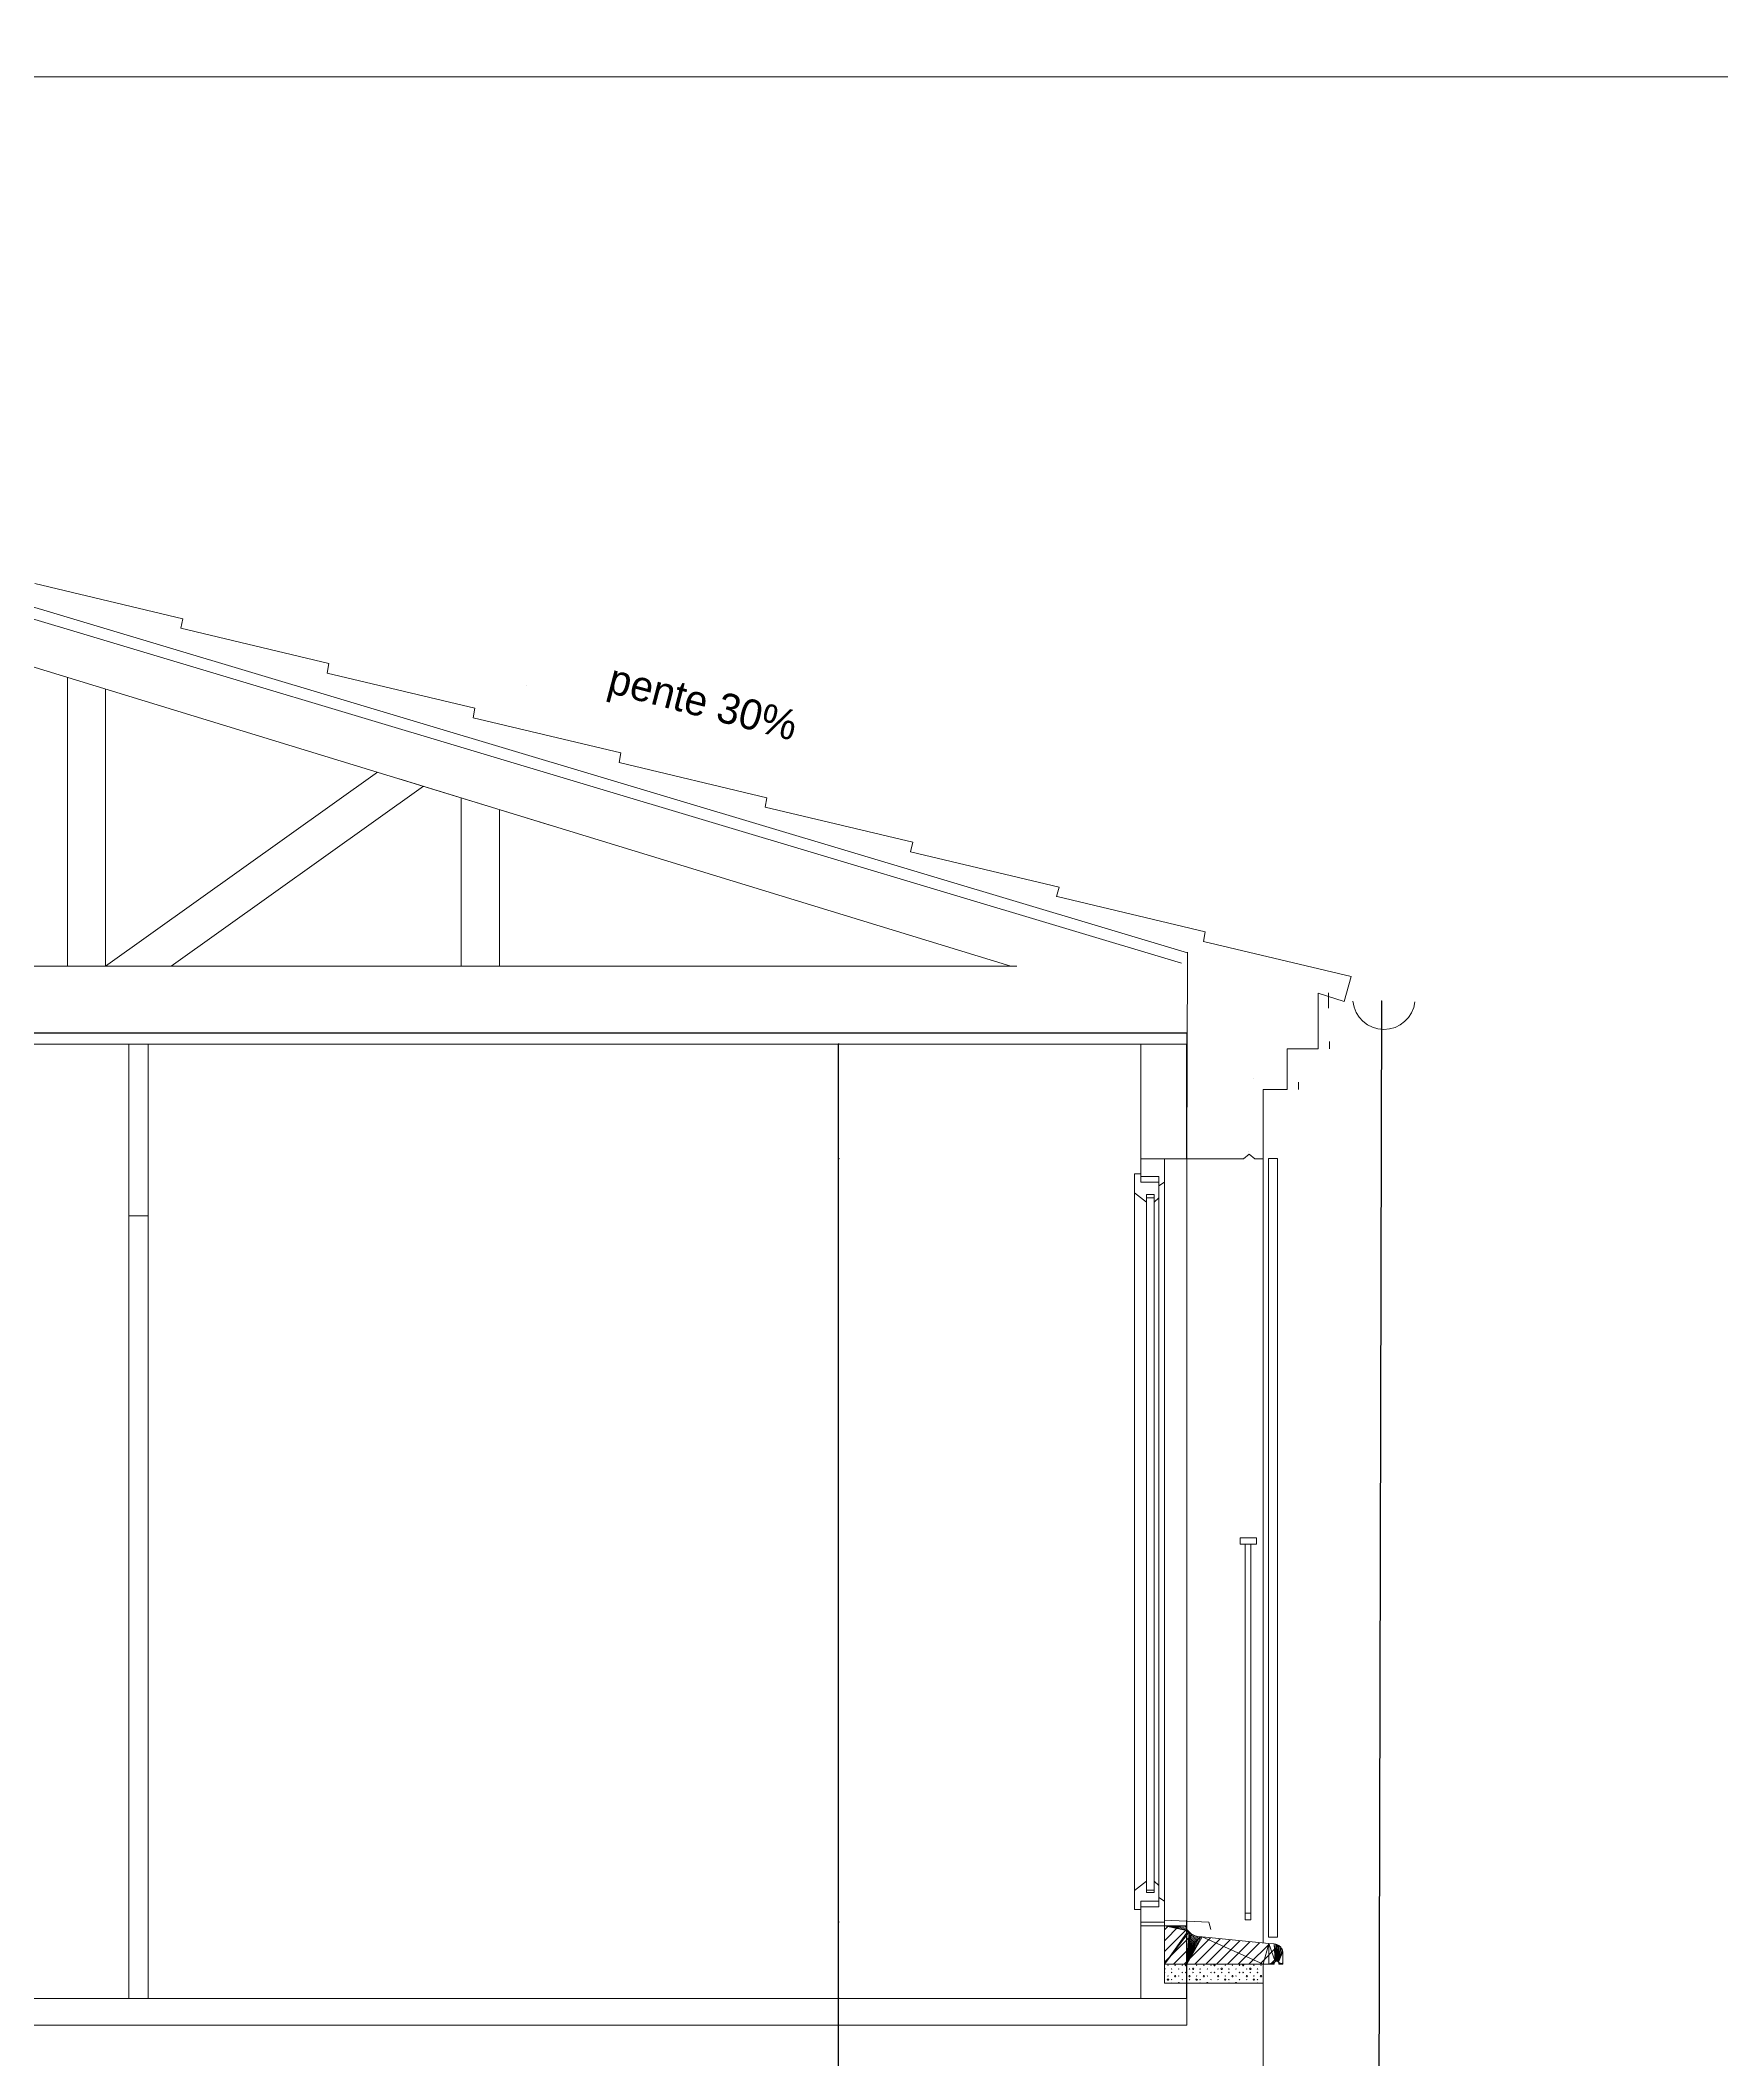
# Model space of a CAD drawing. Header units: metres. Extents: x -12536 to 12621, y -17191 to 9596.
# Drawn here: x -8721 to -8280, y 5838 to 6367 of the extents above; entities that cross this region are included whole.
import ezdxf
from ezdxf.enums import TextEntityAlignment as Align

# ---------------------------------------------------------------- set-up
doc = ezdxf.new("R2010")
doc.units = ezdxf.units.M
doc.header["$MEASUREMENT"] = 0
doc.header["$PDMODE"] = 2
doc.header["$PDSIZE"] = 0.25
for name, color, linetype in [('Calque commun', 7, 'Continuous'), ('Cotations', 7, 'Continuous'), ('Layer4', 7, 'Continuous')]:
    doc.layers.add(name, color=color, linetype=linetype)
doc.styles.add('Arial3', font='arial.ttf', dxfattribs={"height": 0.1})
doc.styles.add('Arial6', font='arial.ttf', dxfattribs={"height": 0.1})
doc.styles.add('Century Gothic22', font='GOTHIC.TTF', dxfattribs={"height": 0.079})
doc.dimstyles.new('DIM18', dxfattribs={"dimtxt": 0.1, "dimasz": 0.025, "dimexe": 0.1, "dimexo": 0, "dimgap": 5e-05, "dimtad": 1, "dimzin": 1, "dimdsep": 46, "dimtxsty": 'Arial3', "dimblk": 'ORIGIN', "dimcen": 0.09, "dimdle": 0.1, "dimadec": 0, "dimazin": 0, "dimtfac": 1, "dimtdec": 4, "dimtix": 1, "dimtofl": 0, "dimtmove": 0, "dimatfit": 3, "dimfxl": 0.1, "dimfxlon": 1, "dimfrac": 2, "dimtolj": 1, "dimtzin": 0, "dimarcsym": 2})
doc.dimstyles.new('DIM20', dxfattribs={"dimtxt": 0.1, "dimasz": 0.025, "dimexe": 0.1, "dimexo": 0, "dimgap": 5e-05, "dimtad": 1, "dimzin": 1, "dimdsep": 46, "dimtxsty": 'Arial6', "dimblk": 'ORIGIN', "dimcen": 0.09, "dimdle": 0.1, "dimadec": 0, "dimazin": 0, "dimtfac": 1, "dimtdec": 4, "dimtix": 1, "dimtofl": 0, "dimtmove": 0, "dimatfit": 3, "dimfxl": 0.1, "dimfxlon": 1, "dimfrac": 2, "dimtolj": 1, "dimtzin": 0, "dimarcsym": 2})

# ---------------------------------------------------------------- blocks, each defined once
blk = doc.blocks.new('_ORIGIN')
at = {"color": 0, "linetype": 'ByBlock', "lineweight": -2}
blk.add_line((0, 0), (-1, 0), dxfattribs=at)
blk.add_circle((0, 0), 0.5, dxfattribs=at)
blk = doc.blocks.new('*D461')
at = {"layer": 'Cotations', "color": 0, "linetype": 'ByBlock', "lineweight": -2, "transparency": 16777216}
for p, q in [((-8511.45, 5874.17), (-8511.65, 5874.17)), ((-8511.55, 5854.2), (-8511.55, 5874.15)), ((-8511.45, 5854.17), (-8511.65, 5854.17))]:
    blk.add_line(p, q, dxfattribs=at)
at = {"layer": 'Defpoints', "color": 0, "linetype": 'Continuous', "transparency": 16777216}
for p in [(-8511.55, 5874.17), (-8497.57, 5874.17), (-8497.57, 5854.17)]:
    blk.add_point(p, dxfattribs=at)
at = {"layer": 'Cotations', "color": 0, "linetype": 'Continuous', "lineweight": -2, "transparency": 16777216, "xscale": 0.02500000037252903, "yscale": 0.02500000037252903, "zscale": 0.02500000037252903}
for p, rotation in [((-8511.55, 5874.17), 90), ((-8511.55, 5854.17), 270)]:
    blk.add_blockref('_ORIGIN', p, dxfattribs=dict(at, rotation=rotation))
at = {"layer": 'Cotations', "color": 7, "linetype": 'Continuous', "lineweight": 5, "transparency": 16777216, "insert": (-8511.55, 5864.17), "char_height": 0.1, "attachment_point": 8, "rotation": 90, "line_spacing_factor": 0.776067, "style": 'Arial3'}
blk.add_mtext('\\A1;20.00', dxfattribs=at)
blk = doc.blocks.new('*D462')
at = {"layer": 'Cotations', "color": 0, "linetype": 'ByBlock', "lineweight": -2, "transparency": 16777216}
for p, q in [((-8511.45, 6074.17), (-8511.65, 6074.17)), ((-8511.55, 5874.2), (-8511.55, 6074.15)), ((-8511.45, 5874.17), (-8511.65, 5874.17))]:
    blk.add_line(p, q, dxfattribs=at)
at = {"layer": 'Defpoints', "color": 0, "linetype": 'Continuous', "transparency": 16777216}
for p in [(-8511.55, 6074.17), (-8497.57, 6074.17), (-8497.57, 5874.17)]:
    blk.add_point(p, dxfattribs=at)
at = {"layer": 'Cotations', "color": 0, "linetype": 'Continuous', "lineweight": -2, "transparency": 16777216, "xscale": 0.02500000037252903, "yscale": 0.02500000037252903, "zscale": 0.02500000037252903}
for p, rotation in [((-8511.55, 6074.17), 90), ((-8511.55, 5874.17), 270)]:
    blk.add_blockref('_ORIGIN', p, dxfattribs=dict(at, rotation=rotation))
at = {"layer": 'Cotations', "color": 7, "linetype": 'Continuous', "lineweight": 5, "transparency": 16777216, "insert": (-8511.55, 5974.17), "char_height": 0.1, "attachment_point": 8, "rotation": 90, "line_spacing_factor": 0.776067, "style": 'Arial3'}
blk.add_mtext('\\A1;200.00', dxfattribs=at)
blk = doc.blocks.new('*D463')
at = {"layer": 'Cotations', "color": 0, "linetype": 'ByBlock', "lineweight": -2, "transparency": 16777216}
for p, q in [((-8511.45, 6104.17), (-8511.65, 6104.17)), ((-8511.55, 6074.2), (-8511.55, 6104.15)), ((-8511.45, 6074.17), (-8511.65, 6074.17))]:
    blk.add_line(p, q, dxfattribs=at)
at = {"layer": 'Defpoints', "color": 0, "linetype": 'Continuous', "transparency": 16777216}
for p in [(-8511.55, 6104.17), (-8497.57, 6104.17), (-8497.57, 6074.17)]:
    blk.add_point(p, dxfattribs=at)
at = {"layer": 'Cotations', "color": 0, "linetype": 'Continuous', "lineweight": -2, "transparency": 16777216, "xscale": 0.02500000037252903, "yscale": 0.02500000037252903, "zscale": 0.02500000037252903}
for p, rotation in [((-8511.55, 6104.17), 90), ((-8511.55, 6074.17), 270)]:
    blk.add_blockref('_ORIGIN', p, dxfattribs=dict(at, rotation=rotation))
at = {"layer": 'Cotations', "color": 7, "linetype": 'Continuous', "lineweight": 5, "transparency": 16777216, "insert": (-8511.55, 6089.17), "char_height": 0.1, "attachment_point": 8, "rotation": 90, "line_spacing_factor": 0.776067, "style": 'Arial3'}
blk.add_mtext('\\A1;30.00', dxfattribs=at)
blk = doc.blocks.new('*D467')
at = {"layer": 'Cotations', "color": 0, "linetype": 'ByBlock', "lineweight": -2, "transparency": 16777216}
for p, q in [((-8511.55, 5854.17), (-8511.65, 5854.17)), ((-8511.55, 5824.2), (-8511.55, 5854.15)), ((-8511.55, 5824.17), (-8511.65, 5824.17))]:
    blk.add_line(p, q, dxfattribs=at)
at = {"layer": 'Defpoints', "color": 0, "linetype": 'Continuous', "transparency": 16777216}
for p in [(-8511.55, 5854.17), (-8511.55, 5854.17), (-8511.55, 5824.17)]:
    blk.add_point(p, dxfattribs=at)
at = {"layer": 'Cotations', "color": 0, "linetype": 'Continuous', "lineweight": -2, "transparency": 16777216, "xscale": 0.02500000037252903, "yscale": 0.02500000037252903, "zscale": 0.02500000037252903}
for p, rotation in [((-8511.55, 5854.17), 90), ((-8511.55, 5824.17), 270)]:
    blk.add_blockref('_ORIGIN', p, dxfattribs=dict(at, rotation=rotation))
at = {"layer": 'Cotations', "color": 7, "linetype": 'Continuous', "lineweight": 5, "transparency": 16777216, "insert": (-8511.55, 5839.17), "char_height": 0.1, "attachment_point": 8, "rotation": 90, "line_spacing_factor": 0.776067, "style": 'Arial3'}
blk.add_mtext('\\A1;30.00', dxfattribs=at)
blk = doc.blocks.new('*D485')
at = {"layer": 'Cotations', "color": 0, "linetype": 'ByBlock', "lineweight": -2, "transparency": 16777216}
for p, q in [((-8369.34, 6115.53), (-8370.65, 5573.2)), ((-8369.35, 6115.55), (-8369.24, 6115.55)), ((-8370.66, 5573.17), (-8370.55, 5573.17))]:
    blk.add_line(p, q, dxfattribs=at)
at = {"layer": 'Defpoints', "color": 0, "linetype": 'Continuous', "transparency": 16777216}
for p in [(-8369.35, 6115.55), (-8370.66, 5573.17), (-8370.65, 5573.17)]:
    blk.add_point(p, dxfattribs=at)
at = {"layer": 'Cotations', "color": 0, "linetype": 'Continuous', "lineweight": -2, "transparency": 16777216, "xscale": 0.02500000037252903, "yscale": 0.02500000037252903, "zscale": 0.02500000037252903}
for p, rotation in [((-8369.34, 6115.55), 89.86153779623815), ((-8370.65, 5573.17), 269.8615377962382)]:
    blk.add_blockref('_ORIGIN', p, dxfattribs=dict(at, rotation=rotation))
at = {"layer": 'Cotations', "color": 7, "linetype": 'Continuous', "lineweight": 5, "transparency": 16777216, "insert": (-8370, 5844.36), "char_height": 0.1, "attachment_point": 8, "rotation": 89.8615, "line_spacing_factor": 0.776067, "style": 'Arial6'}
blk.add_mtext('\\A1;542.38', dxfattribs=at)
blk = doc.blocks.new('hatch2')
at = {"layer": 'Calque commun', "color": 7, "linetype": 'Continuous', "lineweight": 5}
for p, q in [((40.9032, -33.5221), (40.8929, -33.5324)), ((40.9314, -33.5221), (40.8929, -33.5607)), ((40.9515, -33.5304), (40.8929, -33.589)), ((40.9659, -33.5443), (40.8929, -33.6173)), ((40.9875, -33.551), (40.9163, -33.6221)), ((41.0135, -33.5532), (40.9446, -33.6221)), ((41.0392, -33.5557), (40.9729, -33.6221)), ((41.065, -33.5583), (41.0012, -33.6221)), ((41.0907, -33.5609), (41.0294, -33.6221)), ((41.1164, -33.5634), (41.0577, -33.6221)), ((41.1421, -33.566), (41.086, -33.6221)), ((41.1679, -33.5685), (41.1143, -33.6221)), ((41.1918, -33.5728), (41.1426, -33.6221)), ((41.2029, -33.5901), (41.1709, -33.6221)), ((41.2029, -33.6184), (41.1991, -33.6221))]:
    blk.add_line(p, q, dxfattribs=at)
at = {"layer": 'Calque commun', "color": 7, "linetype": 'Continuous', "lineweight": 20}
mesh = blk.add_polyface(dxfattribs=at)
corners = [(41.1945, -33.5747), (41.1928, -33.5734), (41.1861, -33.6145), (41.1833, -33.6156), (41.1847, -33.6149), (41.1808, -33.5693), (40.8929, -33.6221), (40.9514, -33.6221), (40.9574, -33.5377), (41.1851, -33.57), (41.1871, -33.5706), (41.2029, -33.5892), (41.189, -33.6149), (41.1904, -33.6156), (40.9602, -33.5403), (41.191, -33.5723), (41.1891, -33.5714), (41.1876, -33.6145), (40.9917, -33.551), (40.9879, -33.551), (40.9804, -33.5501), (40.9768, -33.5491), (41.1807, -33.6206), (41.1808, -33.6192), (41.1664, -33.6221), (41.193, -33.6206), (41.1928, -33.6221), (41.2029, -33.6221), (41.1664, -33.5684), (41.1976, -33.5777), (41.1961, -33.5762), (41.2, -33.5812), (41.1989, -33.5794), (41.1814, -33.6178), (40.9549, -33.535), (40.9732, -33.5479), (40.9697, -33.5464), (40.8929, -33.5221), (40.9504, -33.5289), (40.9486, -33.5256), (40.9664, -33.5446), (40.9632, -33.5426), (40.9525, -33.532), (41.2018, -33.5851), (41.201, -33.5831), (41.1514, -33.6221), (41.1915, -33.6166), (40.9471, -33.5221), (41.1923, -33.6178), (41.1808, -33.6221), (41.1928, -33.6192), (41.2024, -33.5871), (41.1822, -33.6166), (40.9841, -33.5507), (41.183, -33.5696)]
mesh.append_faces([[corners[k] for k in face] for face in [(0, 29, 30), (31, 43, 44), (5, 9, 54)]], dxfattribs={"vtx0": -1, "color": 7})
mesh.append_faces([[corners[k] for k in face] for face in [(9, 4, 10), (6, 34, 37), (29, 2, 32), (15, 4, 1), (11, 46, 27), (3, 24, 52), (28, 3, 5)]], dxfattribs={"vtx0": -1, "vtx1": -1, "color": 7})
mesh.append_faces([[corners[k] for k in face] for face in [(28, 24, 3), (5, 4, 9), (0, 2, 29), (31, 2, 43), (15, 10, 4)]], dxfattribs={"vtx0": -1, "vtx1": -1, "vtx2": -1, "color": 7})
mesh.append_faces([[corners[k] for k in face] for face in [(11, 12, 13), (6, 8, 34), (37, 38, 39), (11, 13, 46), (24, 33, 52), (28, 45, 24), (18, 7, 45)]], dxfattribs={"vtx0": -1, "vtx2": -1, "color": 7})
mesh.append_faces([[corners[k] for k in face] for face in [(0, 1, 2), (3, 4, 5), (6, 7, 8), (14, 8, 7), (2, 17, 11), (18, 19, 7), (20, 21, 7), (22, 23, 24), (31, 32, 2), (23, 33, 24), (35, 36, 7), (40, 41, 7), (42, 38, 37), (28, 18, 45), (46, 48, 27), (17, 12, 11), (50, 25, 27), (11, 51, 2), (51, 43, 2), (36, 40, 7), (34, 42, 37), (19, 53, 7), (4, 2, 1), (53, 20, 7), (21, 35, 7), (41, 14, 7), (48, 50, 27)]], dxfattribs={"vtx1": -1, "vtx2": -1, "color": 7})
mesh.append_faces([[corners[k] for k in face] for face in [(15, 16, 10), (25, 26, 27), (39, 47, 37), (24, 49, 22)]], dxfattribs={"vtx2": -1, "color": 7})
blk = doc.blocks.new('Block57874')
at = {"layer": 'Calque commun', "color": 7, "linetype": 'Continuous', "lineweight": 5}
for p, q in [((40.8938, -33.633), (40.8929, -33.633)), ((40.8929, -33.6362), (40.8938, -33.6362)), ((40.8947, -33.6346), (40.8938, -33.633)), ((40.8938, -33.6362), (40.8947, -33.6346)), ((40.9016, -33.6252), (40.9022, -33.6246)), ((40.9022, -33.6259), (40.9016, -33.6252)), ((40.9022, -33.6246), (40.9029, -33.6252)), ((40.9029, -33.6252), (40.9022, -33.6259)), ((40.911, -33.6346), (40.9116, -33.634)), ((40.9116, -33.6352), (40.911, -33.6346)), ((40.9116, -33.634), (40.9122, -33.6346)), ((40.9122, -33.6346), (40.9116, -33.6352)), ((40.9204, -33.6252), (40.921, -33.6246)), ((40.921, -33.6259), (40.9204, -33.6252)), ((40.921, -33.6246), (40.9216, -33.6252)), ((40.9216, -33.6252), (40.921, -33.6259)), ((40.9297, -33.6346), (40.9304, -33.634)), ((40.9304, -33.6352), (40.9297, -33.6346)), ((40.9304, -33.634), (40.931, -33.6346)), ((40.931, -33.6346), (40.9304, -33.6352)), ((40.9391, -33.6252), (40.9397, -33.6246)), ((40.9397, -33.6259), (40.9391, -33.6252)), ((40.9397, -33.6246), (40.9404, -33.6252)), ((40.9404, -33.6252), (40.9397, -33.6259)), ((40.9472, -33.6252), (40.9482, -33.6236)), ((40.9482, -33.6269), (40.9472, -33.6252)), ((40.9482, -33.6236), (40.95, -33.6236)), ((40.95, -33.6269), (40.9482, -33.6269)), ((40.95, -33.6236), (40.951, -33.6252)), ((40.951, -33.6252), (40.95, -33.6269)), ((40.9579, -33.6346), (40.9585, -33.634)), ((40.9585, -33.6352), (40.9579, -33.6346)), ((40.9585, -33.634), (40.9591, -33.6346)), ((40.9591, -33.6346), (40.9585, -33.6352)), ((40.966, -33.6346), (40.9669, -33.633)), ((40.9669, -33.6362), (40.966, -33.6346)), ((40.9669, -33.633), (40.9679, -33.633)), ((40.9679, -33.6362), (40.9669, -33.6362)), ((40.9688, -33.633), (40.9679, -33.633)), ((40.9679, -33.6362), (40.9688, -33.6362)), ((40.9697, -33.6346), (40.9688, -33.633)), ((40.9688, -33.6362), (40.9697, -33.6346)), ((40.9766, -33.6252), (40.9772, -33.6246)), ((40.9772, -33.6259), (40.9766, -33.6252)), ((40.9772, -33.6246), (40.9779, -33.6252)), ((40.9779, -33.6252), (40.9772, -33.6259)), ((40.986, -33.6346), (40.9866, -33.634)), ((40.9866, -33.6352), (40.986, -33.6346)), ((40.9866, -33.634), (40.9872, -33.6346)), ((40.9872, -33.6346), (40.9866, -33.6352)), ((40.9954, -33.6252), (40.996, -33.6246)), ((40.996, -33.6259), (40.9954, -33.6252)), ((40.996, -33.6246), (40.9966, -33.6252)), ((40.9966, -33.6252), (40.996, -33.6259)), ((41.0047, -33.6346), (41.0054, -33.634)), ((41.0054, -33.6352), (41.0047, -33.6346)), ((41.0054, -33.634), (41.006, -33.6346)), ((41.006, -33.6346), (41.0054, -33.6352)), ((41.0141, -33.6252), (41.0147, -33.6246)), ((41.0147, -33.6259), (41.0141, -33.6252)), ((41.0147, -33.6246), (41.0154, -33.6252)), ((41.0154, -33.6252), (41.0147, -33.6259)), ((41.0222, -33.6252), (41.0232, -33.6236)), ((41.0232, -33.6269), (41.0222, -33.6252)), ((41.0232, -33.6236), (41.025, -33.6236)), ((41.025, -33.6269), (41.0232, -33.6269)), ((41.025, -33.6236), (41.026, -33.6252)), ((41.026, -33.6252), (41.025, -33.6269)), ((41.0329, -33.6346), (41.0335, -33.634)), ((41.0335, -33.6352), (41.0329, -33.6346)), ((41.0335, -33.634), (41.0341, -33.6346)), ((41.0341, -33.6346), (41.0335, -33.6352)), ((41.041, -33.6346), (41.0419, -33.633)), ((41.0419, -33.6362), (41.041, -33.6346)), ((41.0419, -33.633), (41.0429, -33.633)), ((41.0429, -33.6362), (41.0419, -33.6362)), ((41.0438, -33.633), (41.0429, -33.633)), ((41.0429, -33.6362), (41.0438, -33.6362)), ((41.0447, -33.6346), (41.0438, -33.633)), ((41.0438, -33.6362), (41.0447, -33.6346)), ((41.0516, -33.6252), (41.0522, -33.6246)), ((41.0522, -33.6259), (41.0516, -33.6252)), ((41.0522, -33.6246), (41.0529, -33.6252)), ((41.0529, -33.6252), (41.0522, -33.6259)), ((41.061, -33.6346), (41.0616, -33.634)), ((41.0616, -33.6352), (41.061, -33.6346)), ((41.0616, -33.634), (41.0622, -33.6346)), ((41.0622, -33.6346), (41.0616, -33.6352)), ((41.0704, -33.6252), (41.071, -33.6246)), ((41.071, -33.6259), (41.0704, -33.6252)), ((41.071, -33.6246), (41.0716, -33.6252)), ((41.0716, -33.6252), (41.071, -33.6259)), ((41.0797, -33.6346), (41.0804, -33.634)), ((41.0804, -33.6352), (41.0797, -33.6346)), ((41.0804, -33.634), (41.081, -33.6346)), ((41.081, -33.6346), (41.0804, -33.6352)), ((41.0891, -33.6252), (41.0897, -33.6246)), ((41.0897, -33.6259), (41.0891, -33.6252)), ((41.0897, -33.6246), (41.0904, -33.6252)), ((41.0904, -33.6252), (41.0897, -33.6259)), ((41.0972, -33.6252), (41.0982, -33.6236)), ((41.0982, -33.6269), (41.0972, -33.6252)), ((41.0982, -33.6236), (41.1, -33.6236)), ((41.1, -33.6269), (41.0982, -33.6269)), ((41.1, -33.6236), (41.101, -33.6252)), ((41.101, -33.6252), (41.1, -33.6269)), ((41.1079, -33.6346), (41.1085, -33.634)), ((41.1085, -33.6352), (41.1079, -33.6346)), ((41.1085, -33.634), (41.1091, -33.6346)), ((41.1091, -33.6346), (41.1085, -33.6352)), ((41.116, -33.6346), (41.1169, -33.633)), ((41.1169, -33.6362), (41.116, -33.6346)), ((41.1169, -33.633), (41.1179, -33.633)), ((41.1179, -33.6362), (41.1169, -33.6362)), ((41.1188, -33.633), (41.1179, -33.633)), ((41.1179, -33.6362), (41.1188, -33.6362)), ((41.1197, -33.6346), (41.1188, -33.633)), ((41.1188, -33.6362), (41.1197, -33.6346)), ((41.1266, -33.6252), (41.1272, -33.6246)), ((41.1272, -33.6259), (41.1266, -33.6252)), ((41.1272, -33.6246), (41.1279, -33.6252)), ((41.1279, -33.6252), (41.1272, -33.6259)), ((41.136, -33.6346), (41.1366, -33.634)), ((41.1366, -33.6352), (41.136, -33.6346)), ((41.1366, -33.634), (41.1372, -33.6346)), ((41.1372, -33.6346), (41.1366, -33.6352)), ((41.1454, -33.6252), (41.146, -33.6246)), ((41.146, -33.6259), (41.1454, -33.6252)), ((41.146, -33.6246), (41.1466, -33.6252)), ((41.1466, -33.6252), (41.146, -33.6259)), ((40.8935, -33.644), (40.8929, -33.6434)), ((40.8929, -33.6446), (40.8935, -33.644)), ((40.9004, -33.6627), (40.9013, -33.6611)), ((40.9013, -33.6644), (40.9004, -33.6627)), ((40.9013, -33.6611), (40.9032, -33.6611)), ((40.9032, -33.6644), (40.9013, -33.6644)), ((40.9016, -33.6534), (40.9022, -33.6527)), ((40.9022, -33.654), (40.9016, -33.6534)), ((40.9022, -33.6527), (40.9029, -33.6534)), ((40.9029, -33.6534), (40.9022, -33.654)), ((40.9032, -33.6611), (40.9041, -33.6627)), ((40.9041, -33.6627), (40.9032, -33.6644)), ((40.911, -33.644), (40.9116, -33.6434)), ((40.9116, -33.6446), (40.911, -33.644)), ((40.911, -33.6627), (40.9116, -33.6621)), ((40.9116, -33.6634), (40.911, -33.6627)), ((40.911, -33.6721), (40.9116, -33.6715)), ((40.9116, -33.6434), (40.9122, -33.644)), ((40.9122, -33.644), (40.9116, -33.6446)), ((40.9116, -33.6621), (40.9122, -33.6627)), ((40.9122, -33.6627), (40.9116, -33.6634)), ((40.9116, -33.6715), (40.9122, -33.6721)), ((40.9191, -33.6534), (40.92, -33.6517)), ((40.92, -33.655), (40.9191, -33.6534)), ((40.92, -33.6517), (40.9219, -33.6517)), ((40.9219, -33.655), (40.92, -33.655)), ((40.9219, -33.6517), (40.9229, -33.6534)), ((40.9229, -33.6534), (40.9219, -33.655)), ((40.9285, -33.6721), (40.9294, -33.6705)), ((40.9294, -33.6705), (40.9313, -33.6705)), ((40.9297, -33.6534), (40.9304, -33.6527)), ((40.9304, -33.654), (40.9297, -33.6534)), ((40.9304, -33.6527), (40.931, -33.6534)), ((40.931, -33.6534), (40.9304, -33.654)), ((40.9313, -33.6705), (40.9322, -33.6721)), ((40.9391, -33.644), (40.9397, -33.6434)), ((40.9397, -33.6446), (40.9391, -33.644)), ((40.9391, -33.6627), (40.9397, -33.6621)), ((40.9397, -33.6634), (40.9391, -33.6627)), ((40.9397, -33.6434), (40.9404, -33.644)), ((40.9404, -33.644), (40.9397, -33.6446)), ((40.9397, -33.6621), (40.9404, -33.6627)), ((40.9404, -33.6627), (40.9397, -33.6634)), ((40.9485, -33.644), (40.9491, -33.6434)), ((40.9491, -33.6446), (40.9485, -33.644)), ((40.9491, -33.6434), (40.9497, -33.644)), ((40.9497, -33.644), (40.9491, -33.6446)), ((40.9566, -33.6534), (40.9575, -33.6517)), ((40.9575, -33.655), (40.9566, -33.6534)), ((40.9575, -33.6517), (40.9594, -33.6517)), ((40.9594, -33.655), (40.9575, -33.655)), ((40.9579, -33.6627), (40.9585, -33.6621)), ((40.9585, -33.6634), (40.9579, -33.6627)), ((40.9585, -33.6621), (40.9591, -33.6627)), ((40.9591, -33.6627), (40.9585, -33.6634)), ((40.9594, -33.6517), (40.9604, -33.6534)), ((40.9604, -33.6534), (40.9594, -33.655)), ((40.9672, -33.644), (40.9679, -33.6434)), ((40.9679, -33.6446), (40.9672, -33.644)), ((40.9685, -33.644), (40.9679, -33.6434)), ((40.9679, -33.6446), (40.9685, -33.644)), ((40.9754, -33.6627), (40.9763, -33.6611)), ((40.9763, -33.6644), (40.9754, -33.6627)), ((40.9763, -33.6611), (40.9782, -33.6611)), ((40.9782, -33.6644), (40.9763, -33.6644)), ((40.9766, -33.6534), (40.9772, -33.6527)), ((40.9772, -33.654), (40.9766, -33.6534)), ((40.9772, -33.6527), (40.9779, -33.6534)), ((40.9779, -33.6534), (40.9772, -33.654)), ((40.9782, -33.6611), (40.9791, -33.6627)), ((40.9791, -33.6627), (40.9782, -33.6644)), ((40.986, -33.644), (40.9866, -33.6434)), ((40.9866, -33.6446), (40.986, -33.644)), ((40.986, -33.6627), (40.9866, -33.6621)), ((40.9866, -33.6634), (40.986, -33.6627)), ((40.986, -33.6721), (40.9866, -33.6715)), ((40.9866, -33.6434), (40.9872, -33.644)), ((40.9872, -33.644), (40.9866, -33.6446)), ((40.9866, -33.6621), (40.9872, -33.6627)), ((40.9872, -33.6627), (40.9866, -33.6634)), ((40.9866, -33.6715), (40.9872, -33.6721)), ((40.9941, -33.6534), (40.995, -33.6517)), ((40.995, -33.655), (40.9941, -33.6534)), ((40.995, -33.6517), (40.9969, -33.6517)), ((40.9969, -33.655), (40.995, -33.655)), ((40.9969, -33.6517), (40.9979, -33.6534)), ((40.9979, -33.6534), (40.9969, -33.655)), ((41.0035, -33.6721), (41.0044, -33.6705)), ((41.0044, -33.6705), (41.0063, -33.6705)), ((41.0047, -33.6534), (41.0054, -33.6527)), ((41.0054, -33.654), (41.0047, -33.6534)), ((41.0054, -33.6527), (41.006, -33.6534)), ((41.006, -33.6534), (41.0054, -33.654)), ((41.0063, -33.6705), (41.0072, -33.6721)), ((41.0141, -33.644), (41.0147, -33.6434)), ((41.0147, -33.6446), (41.0141, -33.644)), ((41.0141, -33.6627), (41.0147, -33.6621)), ((41.0147, -33.6634), (41.0141, -33.6627)), ((41.0147, -33.6434), (41.0154, -33.644)), ((41.0154, -33.644), (41.0147, -33.6446)), ((41.0147, -33.6621), (41.0154, -33.6627)), ((41.0154, -33.6627), (41.0147, -33.6634)), ((41.0235, -33.644), (41.0241, -33.6434)), ((41.0241, -33.6446), (41.0235, -33.644)), ((41.0241, -33.6434), (41.0247, -33.644)), ((41.0247, -33.644), (41.0241, -33.6446)), ((41.0316, -33.6534), (41.0325, -33.6517)), ((41.0325, -33.655), (41.0316, -33.6534)), ((41.0325, -33.6517), (41.0344, -33.6517)), ((41.0344, -33.655), (41.0325, -33.655)), ((41.0329, -33.6627), (41.0335, -33.6621)), ((41.0335, -33.6634), (41.0329, -33.6627)), ((41.0335, -33.6621), (41.0341, -33.6627)), ((41.0341, -33.6627), (41.0335, -33.6634)), ((41.0344, -33.6517), (41.0354, -33.6534)), ((41.0354, -33.6534), (41.0344, -33.655)), ((41.0422, -33.644), (41.0429, -33.6434)), ((41.0429, -33.6446), (41.0422, -33.644)), ((41.0435, -33.644), (41.0429, -33.6434)), ((41.0429, -33.6446), (41.0435, -33.644)), ((41.0504, -33.6627), (41.0513, -33.6611)), ((41.0513, -33.6644), (41.0504, -33.6627)), ((41.0513, -33.6611), (41.0532, -33.6611)), ((41.0532, -33.6644), (41.0513, -33.6644)), ((41.0516, -33.6534), (41.0522, -33.6527)), ((41.0522, -33.654), (41.0516, -33.6534)), ((41.0522, -33.6527), (41.0529, -33.6534)), ((41.0529, -33.6534), (41.0522, -33.654)), ((41.0532, -33.6611), (41.0541, -33.6627)), ((41.0541, -33.6627), (41.0532, -33.6644)), ((41.061, -33.644), (41.0616, -33.6434)), ((41.0616, -33.6446), (41.061, -33.644)), ((41.061, -33.6627), (41.0616, -33.6621)), ((41.0616, -33.6634), (41.061, -33.6627)), ((41.061, -33.6721), (41.0616, -33.6715)), ((41.0616, -33.6434), (41.0622, -33.644)), ((41.0622, -33.644), (41.0616, -33.6446)), ((41.0616, -33.6621), (41.0622, -33.6627)), ((41.0622, -33.6627), (41.0616, -33.6634)), ((41.0616, -33.6715), (41.0622, -33.6721)), ((41.0691, -33.6534), (41.07, -33.6517)), ((41.07, -33.655), (41.0691, -33.6534)), ((41.07, -33.6517), (41.0719, -33.6517)), ((41.0719, -33.655), (41.07, -33.655)), ((41.0719, -33.6517), (41.0729, -33.6534)), ((41.0729, -33.6534), (41.0719, -33.655)), ((41.0785, -33.6721), (41.0794, -33.6705)), ((41.0794, -33.6705), (41.0813, -33.6705)), ((41.0797, -33.6534), (41.0804, -33.6527)), ((41.0804, -33.654), (41.0797, -33.6534)), ((41.0804, -33.6527), (41.081, -33.6534)), ((41.081, -33.6534), (41.0804, -33.654)), ((41.0813, -33.6705), (41.0822, -33.6721)), ((41.0891, -33.644), (41.0897, -33.6434)), ((41.0897, -33.6446), (41.0891, -33.644)), ((41.0891, -33.6627), (41.0897, -33.6621)), ((41.0897, -33.6634), (41.0891, -33.6627)), ((41.0897, -33.6434), (41.0904, -33.644)), ((41.0904, -33.644), (41.0897, -33.6446)), ((41.0897, -33.6621), (41.0904, -33.6627)), ((41.0904, -33.6627), (41.0897, -33.6634)), ((41.0985, -33.644), (41.0991, -33.6434)), ((41.0991, -33.6446), (41.0985, -33.644)), ((41.0991, -33.6434), (41.0997, -33.644)), ((41.0997, -33.644), (41.0991, -33.6446)), ((41.1066, -33.6534), (41.1075, -33.6517)), ((41.1075, -33.655), (41.1066, -33.6534)), ((41.1075, -33.6517), (41.1094, -33.6517)), ((41.1094, -33.655), (41.1075, -33.655)), ((41.1079, -33.6627), (41.1085, -33.6621)), ((41.1085, -33.6634), (41.1079, -33.6627)), ((41.1085, -33.6621), (41.1091, -33.6627)), ((41.1091, -33.6627), (41.1085, -33.6634)), ((41.1094, -33.6517), (41.1104, -33.6534)), ((41.1104, -33.6534), (41.1094, -33.655)), ((41.1172, -33.644), (41.1179, -33.6434)), ((41.1179, -33.6446), (41.1172, -33.644)), ((41.1185, -33.644), (41.1179, -33.6434)), ((41.1179, -33.6446), (41.1185, -33.644)), ((41.1254, -33.6627), (41.1263, -33.6611)), ((41.1263, -33.6644), (41.1254, -33.6627)), ((41.1263, -33.6611), (41.1282, -33.6611)), ((41.1282, -33.6644), (41.1263, -33.6644)), ((41.1266, -33.6534), (41.1272, -33.6527)), ((41.1272, -33.654), (41.1266, -33.6534)), ((41.1272, -33.6527), (41.1279, -33.6534)), ((41.1279, -33.6534), (41.1272, -33.654)), ((41.1282, -33.6611), (41.1291, -33.6627)), ((41.1291, -33.6627), (41.1282, -33.6644)), ((41.136, -33.644), (41.1366, -33.6434)), ((41.1366, -33.6446), (41.136, -33.644)), ((41.136, -33.6627), (41.1366, -33.6621)), ((41.1366, -33.6634), (41.136, -33.6627)), ((41.136, -33.6721), (41.1366, -33.6715)), ((41.1366, -33.6434), (41.1372, -33.644)), ((41.1372, -33.644), (41.1366, -33.6446)), ((41.1366, -33.6621), (41.1372, -33.6627)), ((41.1372, -33.6627), (41.1366, -33.6634)), ((41.1366, -33.6715), (41.1372, -33.6721)), ((41.1441, -33.6534), (41.145, -33.6517)), ((41.145, -33.655), (41.1441, -33.6534)), ((41.145, -33.6517), (41.1469, -33.6517)), ((41.1469, -33.655), (41.145, -33.655)), ((41.1469, -33.6517), (41.1479, -33.6534)), ((41.1479, -33.6534), (41.1469, -33.655))]:
    blk.add_line(p, q, dxfattribs=at)
blk = doc.blocks.new('pattern2')
at = {"layer": 'Calque commun', "color": 0, "linetype": 'ByBlock', "lineweight": -2}
blk.add_blockref('Block57874', (0, 0), dxfattribs=at)
at = {"layer": 'Calque commun', "color": 7, "linetype": 'Continuous', "lineweight": 20}
mesh = blk.add_polyface(dxfattribs=at)
corners = [(40.8929, -33.6221), (40.8929, -33.6721), (41.1514, -33.6721), (41.1514, -33.6221)]
mesh.append_faces([[corners[k] for k in face] for face in [(0, 1, 2, 3)]], dxfattribs={"color": 7})

msp = doc.modelspace()

# ---------------------------------------------------------------- linework, layer by layer
at = {"layer": 'Calque commun', "color": 7, "linetype": 'Continuous', "lineweight": 20}
for p, q in [((-8420.139, 6128.079), (-8850.501, 6256.966)), ((-8421.752, 6125.422), (-8850.501, 6253.828)), ((-8420.34, 6074.172), (-8420.139, 6128.079)), ((-8420.34, 6107.171), (-9280.501, 6107.171)), ((-8420.34, 6104.171), (-8420.34, 6107.171)), ((-8420.34, 6104.171), (-9280.501, 6104.171)), ((-8432.34, 6074.172), (-8432.34, 6104.171)), ((-8402.84, 6095.171), (-8402.84, 6095.171)), ((-8400.34, 6084.624), (-8400.34, 6084.624)), ((-8405.488, 6074.172), (-8420.34, 6074.172)), ((-8405.488, 6074.173), (-8403.988, 6075.33)), ((-8403.988, 6075.33), (-8402.488, 6074.173)), ((-8402.488, 6074.172), (-8400.34, 6074.172)), ((-8432.34, 5874.171), (-8426.19, 5874.171)), ((-8432.34, 5874.171), (-8432.34, 5854.171)), ((-8420.34, 5858.171), (-8420.34, 5847.171)), ((-8420.34, 5858.171), (-8400.34, 5858.171)), ((-8400.34, 5794.172), (-8400.34, 5858.345)), ((-8420.339, 5847.171), (-9280.501, 5847.171))]:
    msp.add_line(p, q, dxfattribs=at)
at = {"layer": 'Calque commun', "color": 7, "linetype": 'Continuous', "lineweight": 5}
for p, q in [((-8850.5, 6242.192), (-8466.433, 6124.587)), ((-8713.625, 6200.28), (-8713.625, 6124.607)), ((-8703.625, 6124.606), (-8703.625, 6197.218)), ((-8593.372, 6198.094), (-8593.372, 6198.094)), ((-8632.41, 6175.411), (-8703.625, 6124.606)), ((-8586.899, 6161.475), (-8626.701, 6173.663)), ((-8686.406, 6124.607), (-8620.363, 6171.722)), ((-8610.447, 6168.685), (-8610.446, 6124.606)), ((-8600.447, 6124.607), (-8600.447, 6165.623)), ((-8464.83, 6124.587), (-8836.226, 6124.587)), ((-8712.021, 6124.607), (-8702.021, 6124.607)), ((-8712.018, 6124.587), (-8702.019, 6124.587)), ((-8702.021, 6124.607), (-8684.802, 6124.607)), ((-8702.019, 6124.587), (-8684.799, 6124.587)), ((-8608.843, 6124.607), (-8598.843, 6124.607)), ((-8608.84, 6124.587), (-8598.84, 6124.587)), ((-8420.165, 6120.958), (-8420.165, 6119.598)), ((-8382.906, 6102.96), (-8382.906, 6104.847)), ((-8432.34, 6104.171), (-8432.34, 6074.172)), ((-8391.044, 6092.292), (-8391.044, 6094.239)), ((-8432.34, 6074.172), (-8420.34, 6074.172)), ((-8432.34, 6074.172), (-8420.34, 6074.172)), ((-8420, 6074.172), (-8432.34, 6074.172)), ((-8432.34, 6069.523), (-8432.34, 6074.172)), ((-8426.19, 6074.172), (-8426.19, 5873.171)), ((-8420.34, 6074.172), (-8420.34, 5874.463)), ((-8404.263, 6076.165), (-8404.263, 6076.165)), ((-8400.34, 6074.172), (-8400.34, 5868.692)), ((-8398.957, 6074.216), (-8396.602, 6074.216)), ((-8398.957, 5870.257), (-8398.957, 6074.216)), ((-8396.602, 6074.216), (-8396.602, 5870.257)), ((-8433.991, 6070.221), (-8432.34, 6070.221)), ((-8433.991, 6065.221), (-8433.991, 6070.221)), ((-8432.34, 6070.221), (-8432.34, 6068.023)), ((-8427.69, 6069.523), (-8432.34, 6069.523)), ((-8432.34, 6068.023), (-8427.69, 6068.023)), ((-8427.69, 6068.023), (-8427.69, 6069.523)), ((-8426.19, 6068.023), (-8427.69, 6067.023)), ((-8427.69, 6067.023), (-8427.69, 6068.023)), ((-8427.69, 6068.023), (-8427.69, 6063.948)), ((-8426.19, 6069.523), (-8426.19, 6068.023)), ((-8430.916, 6062.787), (-8433.991, 6065.221)), ((-8433.991, 6065.221), (-8433.991, 5882.473)), ((-8428.915, 6064.756), (-8430.916, 6064.756)), ((-8430.916, 6064.756), (-8430.916, 6062.787)), ((-8430.916, 6064.756), (-8430.916, 5881.944)), ((-8428.915, 6063.948), (-8430.916, 6063.948)), ((-8428.915, 6063.948), (-8428.915, 6064.756)), ((-8428.915, 6064.756), (-8428.915, 5881.944)), ((-8427.69, 6063.948), (-8428.915, 6062.791)), ((-8428.915, 6062.791), (-8428.915, 6063.948)), ((-8427.69, 6063.948), (-8427.69, 5883.747)), ((-8405.047, 5973.187), (-8403.547, 5973.187)), ((-8405.047, 5876.525), (-8405.047, 5973.187)), ((-8403.547, 5973.187), (-8403.547, 5876.525)), ((-8430.916, 5884.907), (-8433.991, 5882.473)), ((-8433.991, 5882.473), (-8433.991, 5877.473)), ((-8428.915, 5882.537), (-8430.916, 5882.537)), ((-8427.69, 5883.747), (-8428.915, 5884.903)), ((-8427.69, 5879.671), (-8427.69, 5883.747)), ((-8433.991, 5877.473), (-8432.34, 5877.473)), ((-8432.34, 5874.171), (-8432.34, 5879.671)), ((-8432.34, 5879.671), (-8427.69, 5879.671)), ((-8432.34, 5878.171), (-8427.69, 5878.171)), ((-8427.69, 5878.171), (-8432.34, 5878.171)), ((-8428.915, 5881.944), (-8430.916, 5881.944)), ((-8427.69, 5878.171), (-8427.69, 5880.955)), ((-8426.19, 5879.671), (-8427.69, 5880.671)), ((-8427.69, 5879.671), (-8427.69, 5878.171)), ((-8432.19, 5873.171), (-8420.34, 5873.171)), ((-8432.19, 5873.171), (-8420.34, 5873.171)), ((-8414.565, 5874.171), (-8426.19, 5874.671)), ((-8420.34, 5873.171), (-8420.77, 5873.171)), ((-8420.34, 5873.171), (-8420.34, 5873.171)), ((-8414.565, 5874.171), (-8414.07, 5872.236)), ((-8403.547, 5876.525), (-8405.047, 5876.525)), ((-8396.602, 5870.257), (-8398.957, 5870.257)), ((-8398.84, 5863.171), (-8400.34, 5863.171))]:
    msp.add_line(p, q, dxfattribs=at)
at = {"layer": 'Calque commun', "color": 5, "linetype": 'ByBlock', "lineweight": -2}
msp.add_line((-9280.501, 6107.171), (-8420.34, 6107.171), dxfattribs=at)
at = {"layer": 'Calque commun', "color": 15, "linetype": 'Continuous', "lineweight": 20}
for p, q in [((-8697.5, 6104.171), (-8697.5, 6059.171)), ((-8697.5, 6104.171), (-8692.5, 6104.171)), ((-8692.5, 6104.171), (-8692.5, 6059.171)), ((-8697.5, 6059.171), (-8692.5, 6059.171))]:
    msp.add_line(p, q, dxfattribs=at)
at = {"layer": 'Calque commun', "color": 3, "linetype": 'ByBlock', "lineweight": -2}
for p, q in [((-8420.34, 6074.173), (-8420.34, 6104.171)), ((-8420.34, 5854.171), (-8420.34, 5874.671))]:
    msp.add_line(p, q, dxfattribs=at)
at = {"layer": 'Calque commun', "color": 20, "linetype": 'Continuous', "lineweight": 5}
for p, q in [((-8697.5, 6059.171), (-8697.5, 5854.171)), ((-8697.5, 6059.171), (-8692.5, 6059.171)), ((-8692.5, 6059.171), (-8692.5, 5854.171)), ((-8697.5, 5854.171), (-8692.5, 5854.171))]:
    msp.add_line(p, q, dxfattribs=at)
at = {"layer": 'Calque commun', "color": 7, "linetype": 'Continuous', "lineweight": 20, "flags": 128}
msp.add_lwpolyline([(-8376.806, 6115.399, 0.9019888), (-8360.557, 6115.296)], format="xyb", dxfattribs=at)
at = {"layer": 'Cotations', "color": 7, "linetype": 'Continuous', "lineweight": 5}
msp.add_line((-12339.111, 6357.586), (-6339.111, 6357.586), dxfattribs=at)
at = {"layer": 'Cotations', "color": 7, "linetype": 'Continuous', "lineweight": 20}
msp.add_line((-8420.149, 6125.422), (-8420.149, 6128.304), dxfattribs=at)
at = {"layer": 'Cotations', "color": 20, "linetype": 'Continuous', "lineweight": 5}
msp.add_line((-8383.205, 6113.568), (-8383.205, 6117.624), dxfattribs=at)
at = {"layer": 'Cotations', "color": 6, "linetype": 'Continuous', "lineweight": 20}
msp.add_polyline3d([(-8400.306, 6074.183, 0), (-8400.307, 6092.304, 0), (-8394.059, 6092.304, 0), (-8394.059, 6102.971, 0), (-8385.922, 6102.971, 0), (-8385.922, 6117.51, 0), (-8379.06, 6115.365, 0), (-8377.255, 6121.871, 0), (-8415.983, 6131.093, 0), (-8415.524, 6133.588, 0), (-8454.252, 6142.81, 0), (-8454.449, 6142.863, 0), (-8453.792, 6145.306, 0), (-8492.72, 6154.576, 0), (-8492.134, 6157.041, 0), (-8530.79, 6166.245, 0), (-8530.331, 6168.741, 0), (-8569.059, 6177.963, 0), (-8568.601, 6180.458, 0), (-8607.329, 6189.68, 0), (-8606.87, 6192.176, 0), (-8645.598, 6201.398, 0), (-8645.14, 6203.893, 0), (-8683.868, 6213.115, 0), (-8683.41, 6215.611, 0), (-8722.137, 6224.833, 0)], dxfattribs=at)

# ---------------------------------------------------------------- block references
at = {"layer": 'Calque commun', "color": 0, "linetype": 'ByBlock', "lineweight": -2, "xscale": 100, "yscale": 100, "zscale": 100}
for name in ['hatch2', 'pattern2']:
    msp.add_blockref(name, (-12515.476, 9225.383), dxfattribs=at)

# ---------------------------------------------------------------- texts
at = {"layer": 'Layer4', "color": 7, "linetype": 'ByBlock', "lineweight": -2, "style": 'Century Gothic22'}
msp.add_text('pente 30%', height=7.9, rotation=345.34141, dxfattribs=at).set_placement((-8521.629, 6191.249), align=Align.TOP_RIGHT)

# ---------------------------------------------------------------- dimensions: what is measured, and where the dimension line sits
at = {"layer": 'Cotations', "color": 14, "linetype": 'Continuous', "lineweight": 5}
for p1, p2, distance, dimstyle, picture, middle in [((-8369.347, 6115.551), (-8370.657, 5573.17), 0.005, 'DIM20', '*D485', (-8370.048, 5844.361)), ((-8497.574, 6074.172), (-8497.574, 6104.171), 13.972, 'DIM18', '*D463', (-8511.598, 6089.172)), ((-8497.574, 5874.172), (-8497.574, 6074.172), 13.972, 'DIM18', '*D462', (-8511.597, 5974.172)), ((-8497.574, 5854.171), (-8497.574, 5874.172), 13.972, 'DIM18', '*D461', (-8511.597, 5864.172)), ((-8511.546, 5824.171), (-8511.546, 5854.171), 0, 'DIM18', '*D467', (-8511.598, 5839.171))]:
    dim = msp.add_aligned_dim(p1=p1, p2=p2, distance=distance, dimstyle=dimstyle, override={"dimclrt": 7}, dxfattribs=at)
    dim.commit()
    dim.dimension.update_dxf_attribs({"geometry": picture, "text_midpoint": middle})

# ---------------------------------------------------------------- meshes
at = {"layer": 'Calque commun', "color": 7, "linetype": 'Continuous', "lineweight": 5}
mesh = msp.add_polyface(dxfattribs=at)
corners = [(-6339.111, 8148.796), (-12339.111, 8148.796), (-12339.111, 3948.796), (-6339.111, 3948.796)]
mesh.append_faces([[corners[k] for k in face] for face in [(0, 1, 2, 3)]], dxfattribs={"color": 7})
at = {"layer": 'Calque commun', "color": 7, "linetype": 'Continuous', "lineweight": 20}
mesh = msp.add_polyface(dxfattribs=at)
corners = [(-8402.042, 5974.818), (-8406.333, 5974.818), (-8406.333, 5973.187), (-8402.042, 5973.187)]
mesh.append_faces([[corners[k] for k in face] for face in [(0, 1, 2, 3)]], dxfattribs={"color": 7})
mesh = msp.add_polyface(dxfattribs=at)
corners = [(-8403.547, 5874.818), (-8405.047, 5874.818), (-8405.047, 5876.525), (-8403.547, 5876.525)]
mesh.append_faces([[corners[k] for k in face] for face in [(0, 1, 2, 3)]], dxfattribs={"color": 7})
mesh = msp.add_polyface(dxfattribs=at)
corners = [(-9280.501, 5847.171), (-9280.501, 5854.171), (-8420.339, 5854.171), (-8420.339, 5847.171)]
mesh.append_faces([[corners[k] for k in face] for face in [(0, 1, 2, 3)]], dxfattribs={"color": 7})

doc.saveas('drawing.dxf')
